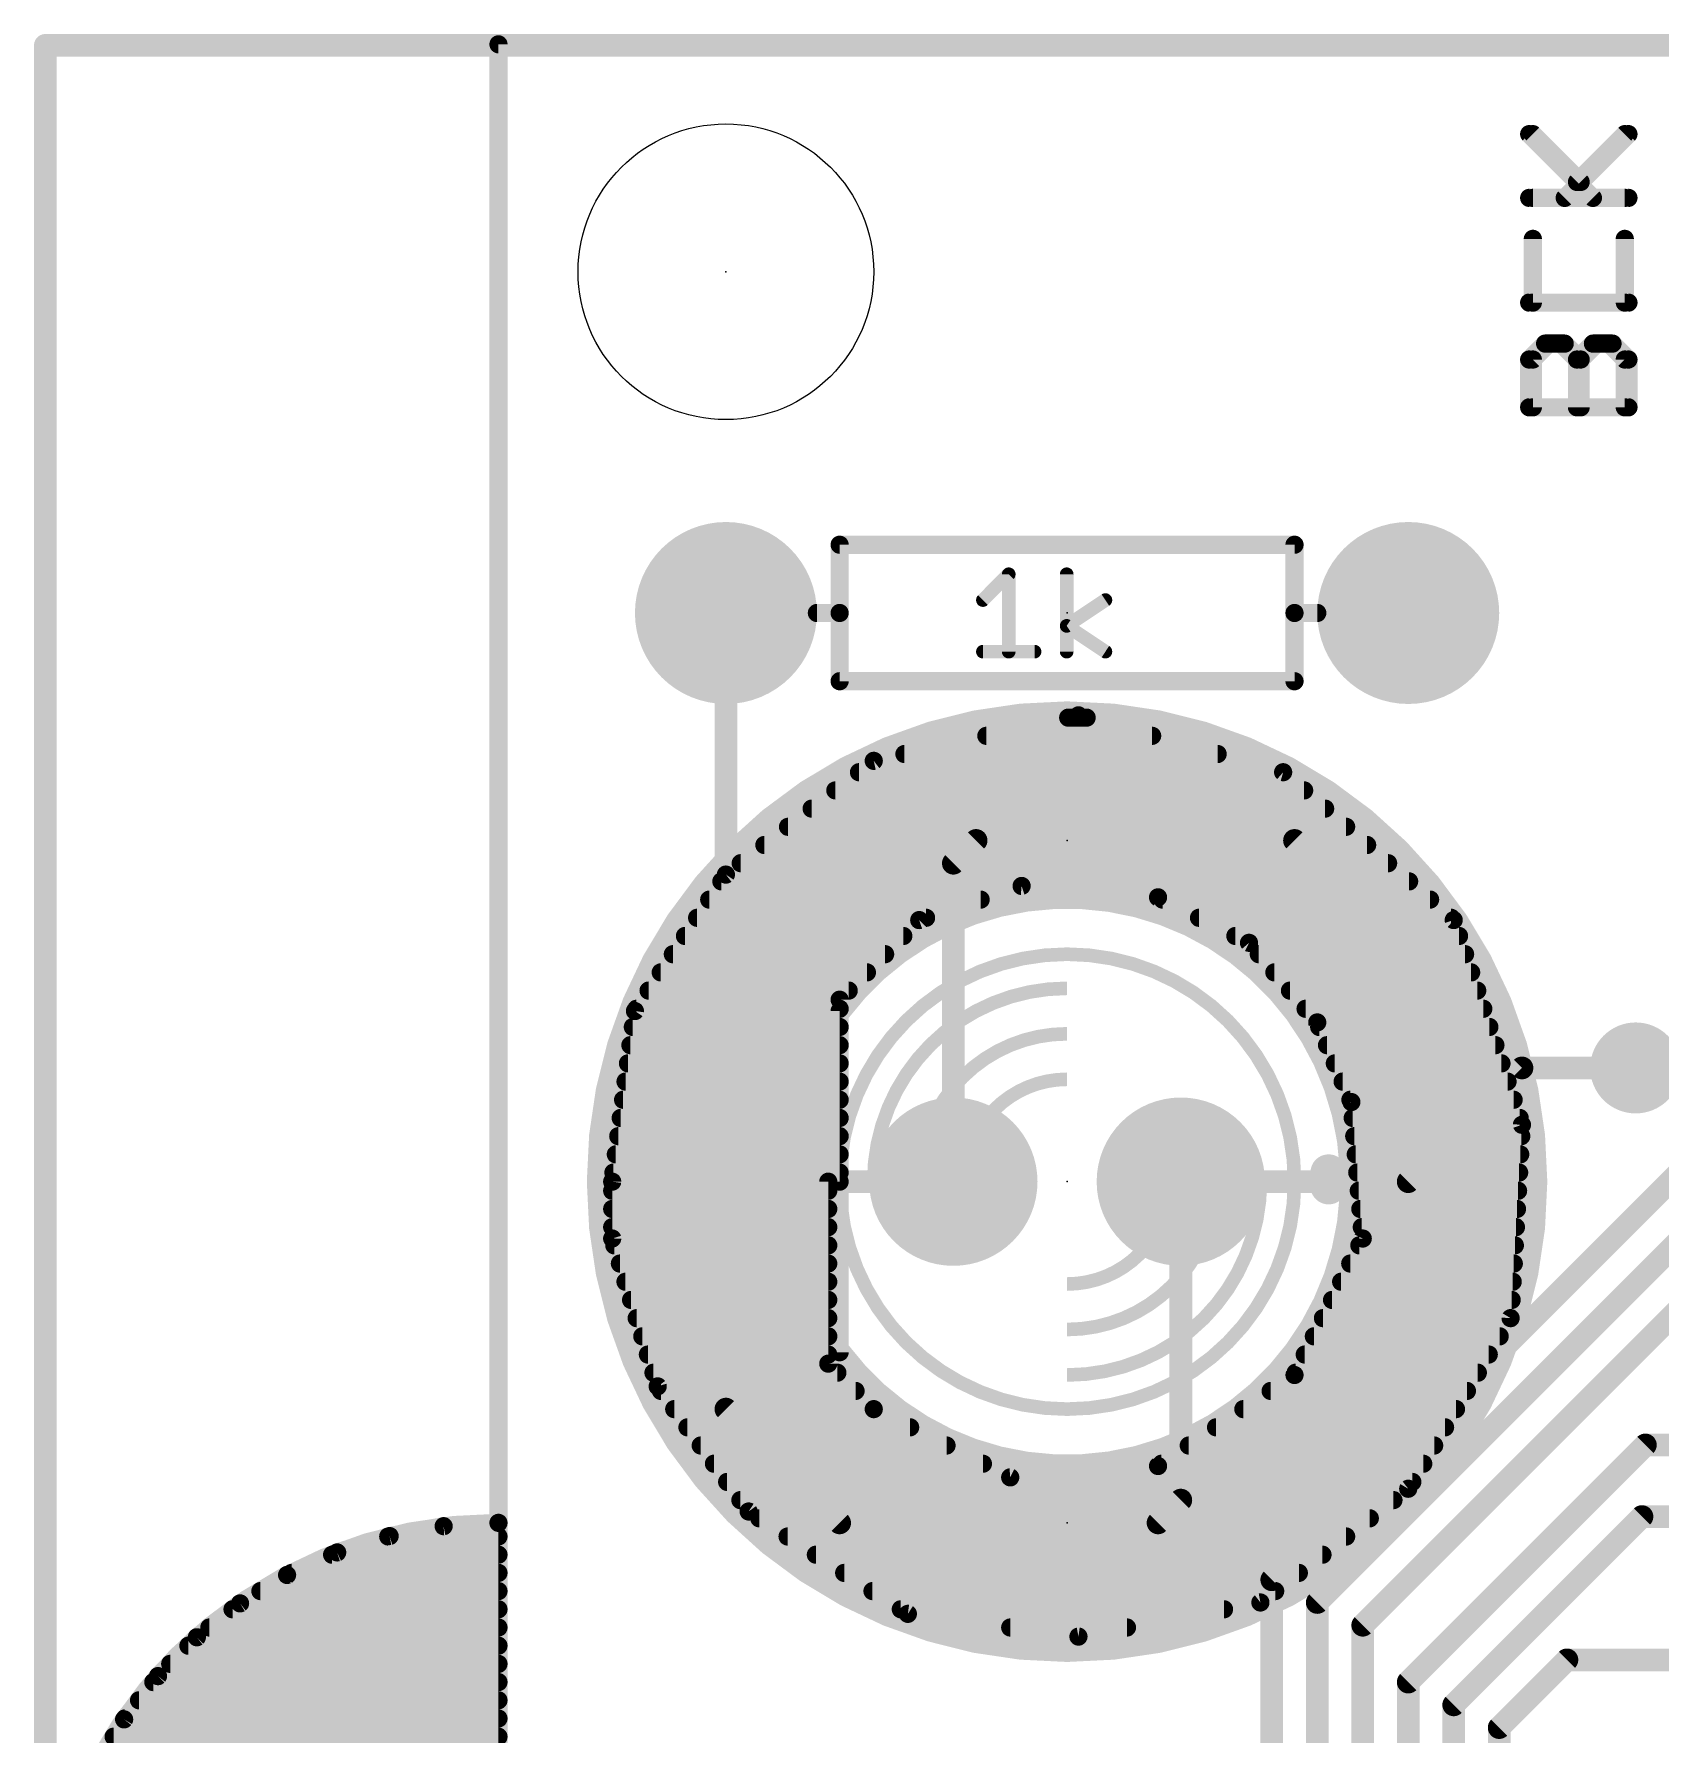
# Model space of a CAD drawing. Extents: x -5.1 to 50.9, y -12.7 to 61.1.
# Drawn here: x -0.11 to 18.06, y 42.08 to 61.08 of the extents above; entities that cross this region are included whole.
import ezdxf

# ---------------------------------------------------------------- set-up
doc = ezdxf.new("R2010")
doc.units = 0
for name, color, linetype in [('1', 12, 'CONTINUOUS'), ('16', 132, 'CONTINUOUS'), ('17', 110, 'CONTINUOUS'), ('18', 110, 'CONTINUOUS'), ('20', 53, 'CONTINUOUS'), ('21', 53, 'CONTINUOUS'), ('22', 53, 'CONTINUOUS'), ('23', 53, 'CONTINUOUS'), ('24', 53, 'CONTINUOUS'), ('51', 53, 'CONTINUOUS')]:
    doc.layers.add(name, color=color, linetype=linetype)

# ---------------------------------------------------------------- blocks, each defined once
blk = doc.blocks.new('RECT')
blk.add_solid([(-0.5, -0.5), (0.5, -0.5), (-0.5, 0.5), (0.5, 0.5)])
blk = doc.blocks.new('ROUNDP')
at = {"const_width": 0.5}
blk.add_lwpolyline([(0, -0.25, 1), (0, 0.25, 1), (0, -0.25)], format="xyb", dxfattribs=at)
blk = doc.blocks.new('ROUNDV')
at = {"const_width": 0.5}
blk.add_lwpolyline([(0, -0.25, 1), (0, 0.25, 1), (0, -0.25)], format="xyb", dxfattribs=at)

msp = doc.modelspace()

# ---------------------------------------------------------------- linework, layer by layer
at = {"layer": '1', "const_width": 0.254}
for points in [[(0.02, 60.948), (50.82, 60.948)], [(0.02, -0.012), (0.02, 60.948)], [(17.78, 49.53), (20.32, 49.53)]]:
    msp.add_lwpolyline(points, dxfattribs=at)
at = {"layer": '1', "const_width": 0.127}
for points in [[(0.02, 61.0115, 1), (0.02, 60.8845)], [(0.0835, 60.948, 1), (-0.0435, 60.948)], [(17.78, 49.5935, 1), (17.78, 49.4665)]]:
    msp.add_lwpolyline(points, format="xyb", dxfattribs=at)
at = {"layer": '16', "const_width": 0.254}
for points in [[(0.02, 60.948), (50.82, 60.948)], [(0.02, -0.012), (0.02, 60.948)], [(7.62, 48.26), (7.62, 54.61)], [(10.16, 51.816), (10.414, 52.07)], [(10.414, 52.07), (10.98, 52.07)], [(13.97, 52.07), (11.88, 52.07)], [(16.51, 49.53), (13.97, 52.07)], [(10.16, 48.26), (10.16, 51.816)], [(13.716, 43.815), (19.9136, 50.0126)], [(15.24, 48.26), (16.51, 49.53)], [(16.51, 49.53), (17.78, 49.53)], [(14.224, 43.561), (19.183, 48.52)], [(7.62, 45.72), (7.62, 48.26)], [(7.62, 48.26), (10.16, 48.26)], [(12.7, 44.704), (12.7, 48.26)], [(12.7, 48.26), (15.24, 48.26)], [(14.732, 43.307), (19.145, 47.72)], [(8.89, 44.45), (7.62, 45.72)], [(15.24, 42.672), (17.888, 45.32)], [(17.888, 45.32), (21.1074, 45.32)], [(12.446, 44.45), (12.7, 44.704)], [(15.748, 42.418), (17.85, 44.52)], [(17.85, 44.52), (21.1074, 44.52)], [(8.89, 44.45), (10.98, 44.45)], [(11.88, 44.45), (12.446, 44.45)], [(13.716, 35.828), (13.716, 43.815)], [(14.224, 37.86), (14.224, 43.561)], [(14.732, 38.862), (14.732, 43.307)], [(16.256, 42.164), (17.012, 42.92)], [(17.012, 42.92), (21.1074, 42.92)], [(15.24, 39.116), (15.24, 42.672)], [(15.748, 39.37), (15.748, 42.418)], [(16.256, 39.624), (16.256, 42.164)]]:
    msp.add_lwpolyline(points, dxfattribs=at)
at = {"layer": '16', "const_width": 0.127}
for points in [[(0.02, 61.0115, 1), (0.02, 60.8845)], [(0.0835, 60.948, 1), (-0.0435, 60.948)], [(7.6835, 54.61, 1), (7.5565, 54.61)], [(10.414, 52.1335, 1), (10.414, 52.0065)], [(10.4589, 52.0251, 1), (10.3691, 52.1149)], [(10.98, 52.0065, 1), (10.98, 52.1335)], [(11.88, 52.1335, 1), (11.88, 52.0065)], [(14.0149, 52.1149, 1), (13.9251, 52.0251)], [(13.97, 52.0065, 1), (13.97, 52.1335)], [(10.2235, 51.816, 1), (10.0965, 51.816)], [(10.1151, 51.8609, 1), (10.2049, 51.7711)], [(16.51, 49.5935, 1), (16.51, 49.4665)], [(16.5549, 49.4851, 1), (16.4651, 49.5749)], [(16.4651, 49.4851, 1), (16.5549, 49.5749)], [(17.78, 49.4665, 1), (17.78, 49.5935)], [(7.6835, 48.26, 1), (7.5565, 48.26)], [(7.62, 48.3235, 1), (7.62, 48.1965)], [(7.5565, 48.26, 1), (7.6835, 48.26)], [(10.0965, 48.26, 1), (10.2235, 48.26)], [(10.16, 48.1965, 1), (10.16, 48.3235)], [(12.7635, 48.26, 1), (12.6365, 48.26)], [(12.7, 48.3235, 1), (12.7, 48.1965)], [(15.1951, 48.3049, 1), (15.2849, 48.2151)], [(15.24, 48.1965, 1), (15.24, 48.3235)], [(7.6649, 45.7649, 1), (7.5751, 45.6751)], [(7.5565, 45.72, 1), (7.6835, 45.72)], [(17.888, 45.3835, 1), (17.888, 45.2565)], [(17.9329, 45.2751, 1), (17.8431, 45.3649)], [(12.7449, 44.6591, 1), (12.6551, 44.7489)], [(12.6365, 44.704, 1), (12.7635, 44.704)], [(17.85, 44.5835, 1), (17.85, 44.4565)], [(17.8949, 44.4751, 1), (17.8051, 44.5649)], [(8.89, 44.5135, 1), (8.89, 44.3865)], [(8.8451, 44.4051, 1), (8.9349, 44.4949)], [(10.98, 44.3865, 1), (10.98, 44.5135)], [(11.88, 44.5135, 1), (11.88, 44.3865)], [(12.4011, 44.4949, 1), (12.4909, 44.4051)], [(12.446, 44.3865, 1), (12.446, 44.5135)], [(13.7795, 43.815, 1), (13.6525, 43.815)], [(13.6711, 43.8599, 1), (13.7609, 43.7701)], [(14.2875, 43.561, 1), (14.1605, 43.561)], [(14.1791, 43.6059, 1), (14.2689, 43.5161)], [(14.7955, 43.307, 1), (14.6685, 43.307)], [(14.6871, 43.3519, 1), (14.7769, 43.2621)], [(17.012, 42.9835, 1), (17.012, 42.8565)], [(17.0569, 42.8751, 1), (16.9671, 42.9649)], [(15.3035, 42.672, 1), (15.1765, 42.672)], [(15.1951, 42.7169, 1), (15.2849, 42.6271)], [(15.8115, 42.418, 1), (15.6845, 42.418)], [(15.7031, 42.4629, 1), (15.7929, 42.3731)], [(16.3195, 42.164, 1), (16.1925, 42.164)], [(16.2111, 42.2089, 1), (16.3009, 42.1191)]]:
    msp.add_lwpolyline(points, format="xyb", dxfattribs=at)
at = {"layer": '20', "const_width": 0.2032}
for points in [[(5.08, 60.96), (5.08, 44.45)], [(45.72, 60.96), (5.08, 60.96)]]:
    msp.add_lwpolyline(points, dxfattribs=at)
at = {"layer": '20'}
for points, const_width in [([(5.1308, 60.96, 1), (5.0292, 60.96)], 0.1016), ([(5.08, 61.0108, 1), (5.08, 60.9092)], 0.1016), ([(5.08, 44.45, 0.4142), (0, 39.37)], 0.2032), ([(5.0292, 44.45, 1), (5.1308, 44.45)], 0.1016), ([(5.08, 44.3992, 1), (5.08, 44.5008)], 0.1016)]:
    msp.add_lwpolyline(points, format="xyb", dxfattribs=dict(at, const_width=const_width))
msp.add_circle((7.62, 58.42), 1.651, dxfattribs=at)
at = {"layer": '21'}
for points, const_width in [([(17.3025, 59.2452), (16.5907, 59.957)], 0.2032), ([(17.1245, 59.4231), (17.6584, 59.957)], 0.2032), ([(16.5907, 59.2452), (17.6584, 59.2452)], 0.2032), ([(17.6584, 58.0758), (17.6584, 58.7876)], 0.2032), ([(16.5907, 58.0758), (17.6584, 58.0758)], 0.2032), ([(16.5907, 57.4403), (16.7686, 57.6182)], 0.2032), ([(16.7686, 57.6182), (16.9466, 57.6182)], 0.2032), ([(16.9466, 57.6182), (17.1245, 57.4403)], 0.2032), ([(17.1245, 57.4403), (17.3025, 57.6182)], 0.2032), ([(17.3025, 57.6182), (17.4805, 57.6182)], 0.2032), ([(17.4805, 57.6182), (17.6584, 57.4403)], 0.2032), ([(16.5907, 56.9064), (16.5907, 57.4403)], 0.2032), ([(17.1245, 56.9064), (17.1245, 57.4403)], 0.2032), ([(17.6584, 57.4403), (17.6584, 56.9064)], 0.2032), ([(17.6584, 56.9064), (16.5907, 56.9064)], 0.2032), ([(8.89, 54.61), (8.89, 55.372)], 0.2032), ([(8.89, 55.372), (13.97, 55.372)], 0.2032), ([(13.97, 55.372), (13.97, 54.61)], 0.2032), ([(10.4902, 54.7544), (10.7783, 55.0425)], 0.1524), ([(10.7783, 55.0425), (10.7783, 54.1782)], 0.1524), ([(11.4257, 54.1782), (11.4257, 55.0425)], 0.1524), ([(8.89, 54.61), (8.636, 54.61)], 0.2032), ([(8.89, 53.848), (8.89, 54.61)], 0.2032), ([(11.4257, 54.4663), (11.8579, 54.7544)], 0.1524), ([(13.97, 54.61), (13.97, 53.848)], 0.2032), ([(13.97, 54.61), (14.224, 54.61)], 0.2032), ([(11.8579, 54.1782), (11.4257, 54.4663)], 0.1524), ([(10.4902, 54.1782), (11.0664, 54.1782)], 0.1524), ([(13.97, 53.848), (8.89, 53.848)], 0.2032), ([(9.271, 52.959), (11.557, 53.467)], 0.2032), ([(11.557, 53.467), (13.843, 52.832)], 0.2032), ([(11.4427, 53.4416), (11.6484, 53.4416)], 0.2032), ([(10.5283, 53.2384), (12.38, 53.2384)], 0.2032), ([(7.62, 51.689), (9.271, 52.959)], 0.2032), ([(9.6139, 53.0352), (13.1115, 53.0352)], 0.2032), ([(9.1059, 52.832), (13.843, 52.832)], 0.2032), ([(13.843, 52.832), (15.748, 51.181)], 0.2032), ([(8.8417, 52.6288), (14.0775, 52.6288)], 0.2032), ([(8.5776, 52.4256), (14.3119, 52.4256)], 0.2032), ([(8.3134, 52.2224), (14.5464, 52.2224)], 0.2032), ([(8.0493, 52.0192), (14.7808, 52.0192)], 0.2032), ([(7.7851, 51.816), (15.0153, 51.816)], 0.2032), ([(6.604, 50.165), (7.62, 51.689)], 0.2032), ([(7.5692, 51.6128), (15.2498, 51.6128)], 0.2032), ([(9.779, 51.181), (10.922, 51.562)], 0.2032), ([(10.922, 51.562), (12.446, 51.435)], 0.2032), ([(7.4337, 51.4096), (10.4648, 51.4096)], 0.2032), ([(12.446, 51.435), (13.462, 50.927)], 0.2032), ([(12.4968, 51.4096), (15.4842, 51.4096)], 0.2032), ([(7.2983, 51.2064), (9.8552, 51.2064)], 0.2032), ([(8.89, 50.292), (9.779, 51.181)], 0.2032), ([(12.9032, 51.2064), (15.7187, 51.2064)], 0.2032), ([(15.748, 51.181), (16.51, 48.895)], 0.2032), ([(7.1628, 51.0032), (9.6012, 51.0032)], 0.2032), ([(13.3096, 51.0032), (15.8073, 51.0032)], 0.2032), ([(13.462, 50.927), (14.224, 50.038)], 0.2032), ([(7.0273, 50.8), (9.398, 50.8)], 0.2032), ([(13.5709, 50.8), (15.875, 50.8)], 0.2032), ([(6.8919, 50.5968), (9.1948, 50.5968)], 0.2032), ([(13.745, 50.5968), (15.9427, 50.5968)], 0.2032), ([(6.7564, 50.3936), (8.9916, 50.3936)], 0.2032), ([(8.89, 48.26), (8.89, 50.292)], 0.2032), ([(13.9192, 50.3936), (16.0105, 50.3936)], 0.2032), ([(6.35, 48.26), (6.604, 50.165)], 0.2032), ([(6.6209, 50.1904), (8.89, 50.1904)], 0.2032), ([(8.89, 50.165), (8.89, 46.355)], 0.2032), ([(14.0934, 50.1904), (16.0782, 50.1904)], 0.2032), ([(6.5803, 49.9872), (8.89, 49.9872)], 0.2032), ([(14.224, 50.038), (14.605, 49.149)], 0.2032), ([(14.2458, 49.9872), (16.1459, 49.9872)], 0.2032), ([(6.5532, 49.784), (8.89, 49.784)], 0.2032), ([(14.3329, 49.784), (16.2137, 49.784)], 0.2032), ([(6.5261, 49.5808), (8.89, 49.5808)], 0.2032), ([(14.4199, 49.5808), (16.2814, 49.5808)], 0.2032), ([(6.499, 49.3776), (8.89, 49.3776)], 0.2032), ([(14.507, 49.3776), (16.3491, 49.3776)], 0.2032), ([(6.4719, 49.1744), (8.89, 49.1744)], 0.2032), ([(14.5941, 49.1744), (16.4169, 49.1744)], 0.2032), ([(14.605, 49.149), (14.732, 47.625)], 0.2032), ([(6.4448, 48.9712), (8.89, 48.9712)], 0.2032), ([(14.6198, 48.9712), (16.4846, 48.9712)], 0.2032), ([(6.4177, 48.768), (8.89, 48.768)], 0.2032), ([(14.6368, 48.768), (16.5025, 48.768)], 0.2032), ([(16.51, 48.895), (16.383, 46.736)], 0.2032), ([(6.3906, 48.5648), (8.89, 48.5648)], 0.2032), ([(14.6537, 48.5648), (16.4906, 48.5648)], 0.2032), ([(6.3635, 48.3616), (8.89, 48.3616)], 0.2032), ([(14.6706, 48.3616), (16.4786, 48.3616)], 0.2032), ([(8.763, 48.26), (6.35, 48.26)], 0.2032), ([(6.35, 47.625), (6.35, 48.26)], 0.2032), ([(6.35, 48.26), (8.89, 48.26)], 0.2032), ([(6.35, 48.1584), (8.763, 48.1584)], 0.2032), ([(8.763, 46.228), (8.763, 48.26)], 0.2032), ([(14.6875, 48.1584), (16.4667, 48.1584)], 0.2032), ([(6.35, 47.9552), (8.763, 47.9552)], 0.2032), ([(14.7045, 47.9552), (16.4547, 47.9552)], 0.2032), ([(6.35, 47.752), (8.763, 47.752)], 0.2032), ([(6.858, 45.974), (6.35, 47.625)], 0.2032), ([(14.732, 47.625), (13.97, 46.101)], 0.2032), ([(14.7214, 47.752), (16.4428, 47.752)], 0.2032), ([(6.3734, 47.5488), (8.763, 47.5488)], 0.2032), ([(14.6939, 47.5488), (16.4308, 47.5488)], 0.2032), ([(6.436, 47.3456), (8.763, 47.3456)], 0.2032), ([(14.5923, 47.3456), (16.4189, 47.3456)], 0.2032), ([(6.4985, 47.1424), (8.763, 47.1424)], 0.2032), ([(14.4907, 47.1424), (16.4069, 47.1424)], 0.2032), ([(6.561, 46.9392), (8.763, 46.9392)], 0.2032), ([(14.3891, 46.9392), (16.395, 46.9392)], 0.2032), ([(6.6235, 46.736), (8.763, 46.736)], 0.2032), ([(14.2875, 46.736), (16.383, 46.736)], 0.2032), ([(16.383, 46.736), (15.24, 44.831)], 0.2032), ([(6.6861, 46.5328), (8.763, 46.5328)], 0.2032), ([(14.1859, 46.5328), (16.2611, 46.5328)], 0.2032), ([(6.7486, 46.3296), (8.763, 46.3296)], 0.2032), ([(14.0843, 46.3296), (16.1392, 46.3296)], 0.2032), ([(6.8111, 46.1264), (8.8646, 46.1264)], 0.2032), ([(9.271, 45.72), (8.763, 46.228)], 0.2032), ([(13.97, 46.101), (12.446, 45.085)], 0.2032), ([(13.9827, 46.1264), (16.0172, 46.1264)], 0.2032), ([(7.874, 44.577), (6.858, 45.974)], 0.2032), ([(6.8949, 45.9232), (9.0678, 45.9232)], 0.2032), ([(13.7033, 45.9232), (15.8953, 45.9232)], 0.2032), ([(7.0427, 45.72), (9.271, 45.72)], 0.2032), ([(10.795, 44.958), (9.271, 45.72)], 0.2032), ([(13.3985, 45.72), (15.7734, 45.72)], 0.2032), ([(7.1905, 45.5168), (9.6774, 45.5168)], 0.2032), ([(13.0937, 45.5168), (15.6515, 45.5168)], 0.2032), ([(7.3383, 45.3136), (10.0838, 45.3136)], 0.2032), ([(12.7889, 45.3136), (15.5296, 45.3136)], 0.2032), ([(7.4861, 45.1104), (10.4902, 45.1104)], 0.2032), ([(12.4841, 45.1104), (15.4076, 45.1104)], 0.2032), ([(12.446, 45.085), (10.795, 44.958)], 0.2032), ([(7.6339, 44.9072), (15.2857, 44.9072)], 0.2032), ([(15.24, 44.831), (13.589, 43.561)], 0.2032), ([(7.7816, 44.704), (15.0749, 44.704)], 0.2032), ([(9.652, 43.434), (7.874, 44.577)], 0.2032), ([(4.4677, 44.413), (3.8643, 44.3024)], 0.2032), ([(5.08, 44.45), (4.4677, 44.413)], 0.2032), ([(5.08, 36.7792), (5.08, 44.45)], 0.2032), ([(7.9925, 44.5008), (14.8107, 44.5008)], 0.2032), ([(3.8643, 44.3024), (3.2786, 44.1199)], 0.2032), ([(3.8489, 44.2976), (5.08, 44.2976)], 0.2032), ([(8.3086, 44.2976), (14.5466, 44.2976)], 0.2032), ([(3.2786, 44.1199), (2.7192, 43.8681)], 0.2032), ([(3.222, 44.0944), (5.08, 44.0944)], 0.2032), ([(8.6247, 44.0944), (14.2824, 44.0944)], 0.2032), ([(2.7192, 43.8681), (2.1942, 43.5508)], 0.2032), ([(2.7705, 43.8912), (5.08, 43.8912)], 0.2032), ([(8.9408, 43.8912), (14.0183, 43.8912)], 0.2032), ([(2.4213, 43.688), (5.08, 43.688)], 0.2032), ([(9.2569, 43.688), (13.7541, 43.688)], 0.2032), ([(2.1942, 43.5508), (1.7113, 43.1724)], 0.2032), ([(2.11, 43.4848), (5.08, 43.4848)], 0.2032), ([(9.573, 43.4848), (13.1826, 43.4848)], 0.2032), ([(11.557, 43.18), (9.652, 43.434)], 0.2032), ([(13.589, 43.561), (11.557, 43.18)], 0.2032), ([(1.8507, 43.2816), (5.08, 43.2816)], 0.2032), ([(10.795, 43.2816), (12.0989, 43.2816)], 0.2032), ([(1.7113, 43.1724), (1.2776, 42.7387)], 0.2032), ([(1.6173, 43.0784), (5.08, 43.0784)], 0.2032), ([(1.4141, 42.8752), (5.08, 42.8752)], 0.2032), ([(1.2776, 42.7387), (0.8992, 42.2558)], 0.2032), ([(1.2253, 42.672), (5.08, 42.672)], 0.2032), ([(1.0661, 42.4688), (5.08, 42.4688)], 0.2032), ([(0.8992, 42.2558), (0.5819, 41.7308)], 0.2032), ([(0.9069, 42.2656), (5.08, 42.2656)], 0.2032), ([(0.7823, 42.0624), (5.08, 42.0624)], 0.2032)]:
    msp.add_lwpolyline(points, dxfattribs=dict(at, const_width=const_width))
for points, const_width in [([(16.6266, 59.9929, 1), (16.5548, 59.9211)], 0.1016), ([(17.6943, 59.9211, 1), (17.6225, 59.9929)], 0.1016), ([(17.0886, 59.4591, 1), (17.1605, 59.3872)], 0.1016), ([(16.5907, 59.296, 1), (16.5907, 59.1944)], 0.1016), ([(17.2666, 59.2093, 1), (17.3384, 59.2811)], 0.1016), ([(17.6584, 59.1944, 1), (17.6584, 59.296)], 0.1016), ([(17.7092, 58.7876, 1), (17.6076, 58.7876)], 0.1016), ([(16.5907, 58.1266, 1), (16.5907, 58.025)], 0.1016), ([(17.6076, 58.0758, 1), (17.7092, 58.0758)], 0.1016), ([(17.6584, 58.025, 1), (17.6584, 58.1266)], 0.1016), ([(16.7686, 57.669, 1), (16.7686, 57.5674)], 0.1016), ([(16.8046, 57.5823, 1), (16.7327, 57.6541)], 0.1016), ([(16.9825, 57.6541, 1), (16.9107, 57.5823)], 0.1016), ([(16.9466, 57.5674, 1), (16.9466, 57.669)], 0.1016), ([(17.3025, 57.669, 1), (17.3025, 57.5674)], 0.1016), ([(17.3384, 57.5823, 1), (17.2666, 57.6541)], 0.1016), ([(17.5164, 57.6541, 1), (17.4445, 57.5823)], 0.1016), ([(17.4805, 57.5674, 1), (17.4805, 57.669)], 0.1016), ([(16.6415, 57.4403, 1), (16.5399, 57.4403)], 0.1016), ([(16.5548, 57.4762, 1), (16.6266, 57.4043)], 0.1016), ([(17.1753, 57.4403, 1), (17.0737, 57.4403)], 0.1016), ([(17.0886, 57.4762, 1), (17.1605, 57.4043)], 0.1016), ([(17.0886, 57.4043, 1), (17.1605, 57.4762)], 0.1016), ([(17.7092, 57.4403, 1), (17.6076, 57.4403)], 0.1016), ([(17.6225, 57.4043, 1), (17.6943, 57.4762)], 0.1016), ([(16.5907, 56.9572, 1), (16.5907, 56.8556)], 0.1016), ([(17.6584, 56.8556, 1), (17.6584, 56.9572)], 0.1016), ([(16.5399, 56.9064, 1), (16.6415, 56.9064)], 0.1016), ([(17.0737, 56.9064, 1), (17.1753, 56.9064)], 0.1016), ([(17.6076, 56.9064, 1), (17.7092, 56.9064)], 0.1016), ([(8.9408, 55.372, 1), (8.8392, 55.372)], 0.1016), ([(8.89, 55.4228, 1), (8.89, 55.3212)], 0.1016), ([(14.0208, 55.372, 1), (13.9192, 55.372)], 0.1016), ([(13.97, 55.3212, 1), (13.97, 55.4228)], 0.1016), ([(10.8164, 55.0425, 1), (10.7402, 55.0425)], 0.0762), ([(10.8053, 55.0156, 1), (10.7514, 55.0695)], 0.0762), ([(11.4638, 55.0425, 1), (11.3876, 55.0425)], 0.0762), ([(8.636, 54.6608, 1), (8.636, 54.5592)], 0.1016), ([(8.9408, 54.61, 1), (8.8392, 54.61)], 0.1016), ([(8.89, 54.5592, 1), (8.89, 54.6608)], 0.1016), ([(10.4633, 54.7814, 1), (10.5171, 54.7275)], 0.0762), ([(11.879, 54.7227, 1), (11.8368, 54.7861)], 0.0762), ([(14.0208, 54.61, 1), (13.9192, 54.61)], 0.1016), ([(13.97, 54.6608, 1), (13.97, 54.5592)], 0.1016), ([(14.224, 54.5592, 1), (14.224, 54.6608)], 0.1016), ([(8.8392, 54.61, 1), (8.9408, 54.61)], 0.1016), ([(11.4469, 54.498, 1), (11.4046, 54.4346)], 0.0762), ([(11.4046, 54.498, 1), (11.4469, 54.4346)], 0.0762), ([(13.9192, 54.61, 1), (14.0208, 54.61)], 0.1016), ([(10.4902, 54.2163, 1), (10.4902, 54.1401)], 0.0762), ([(10.7402, 54.1782, 1), (10.8164, 54.1782)], 0.0762), ([(11.0664, 54.1401, 1), (11.0664, 54.2163)], 0.0762), ([(11.3876, 54.1782, 1), (11.4638, 54.1782)], 0.0762), ([(11.8368, 54.1465, 1), (11.879, 54.2099)], 0.0762), ([(8.89, 53.8988, 1), (8.89, 53.7972)], 0.1016), ([(13.97, 53.7972, 1), (13.97, 53.8988)], 0.1016), ([(8.8392, 53.848, 1), (8.9408, 53.848)], 0.1016), ([(13.9192, 53.848, 1), (14.0208, 53.848)], 0.1016), ([(11.43, 43.0237, 1), (11.43, 53.4963, 1), (11.43, 43.0237)], 0.254), ([(11.5706, 53.5159, 1), (11.5434, 53.4181)], 0.1016), ([(11.568, 53.4174, 1), (11.546, 53.5166)], 0.1016), ([(11.4427, 53.4924, 1), (11.4427, 53.3908)], 0.1016), ([(11.6484, 53.3908, 1), (11.6484, 53.4924)], 0.1016), ([(10.5283, 53.2892, 1), (10.5283, 53.1876)], 0.1016), ([(12.38, 53.1876, 1), (12.38, 53.2892)], 0.1016), ([(9.26, 53.0086, 1), (9.282, 52.9094)], 0.1016), ([(9.302, 52.9187, 1), (9.24, 52.9993)], 0.1016), ([(9.6139, 53.086, 1), (9.6139, 52.9844)], 0.1016), ([(13.1115, 52.9844, 1), (13.1115, 53.086)], 0.1016), ([(9.1059, 52.8828, 1), (9.1059, 52.7812)], 0.1016), ([(13.8763, 52.8704, 1), (13.8097, 52.7936)], 0.1016), ([(13.8294, 52.7831, 1), (13.8566, 52.8809)], 0.1016), ([(13.843, 52.7812, 1), (13.843, 52.8828)], 0.1016), ([(8.8417, 52.6796, 1), (8.8417, 52.578)], 0.1016), ([(14.0775, 52.578, 1), (14.0775, 52.6796)], 0.1016), ([(8.5776, 52.4764, 1), (8.5776, 52.3748)], 0.1016), ([(14.3119, 52.3748, 1), (14.3119, 52.4764)], 0.1016), ([(8.3134, 52.2732, 1), (8.3134, 52.1716)], 0.1016), ([(14.5464, 52.1716, 1), (14.5464, 52.2732)], 0.1016), ([(8.0493, 52.07, 1), (8.0493, 51.9684)], 0.1016), ([(14.7808, 51.9684, 1), (14.7808, 52.07)], 0.1016), ([(7.7851, 51.8668, 1), (7.7851, 51.7652)], 0.1016), ([(15.0153, 51.7652, 1), (15.0153, 51.8668)], 0.1016), ([(7.5692, 51.6636, 1), (7.5692, 51.562)], 0.1016), ([(7.589, 51.7293, 1), (7.651, 51.6487)], 0.1016), ([(7.6623, 51.6608, 1), (7.5777, 51.7172)], 0.1016), ([(10.9262, 51.6126, 1), (10.9178, 51.5114)], 0.1016), ([(10.9381, 51.5138, 1), (10.9059, 51.6102)], 0.1016), ([(15.2498, 51.562, 1), (15.2498, 51.6636)], 0.1016), ([(7.4337, 51.4604, 1), (7.4337, 51.3588)], 0.1016), ([(8.89, 46.355, 3), (8.89, 50.165)], 0.254), ([(10.4648, 51.3588, 1), (10.4648, 51.4604)], 0.1016), ([(12.4687, 51.4804, 1), (12.4233, 51.3896)], 0.1016), ([(12.4418, 51.3844, 1), (12.4502, 51.4856)], 0.1016), ([(12.4968, 51.4604, 1), (12.4968, 51.3588)], 0.1016), ([(15.4842, 51.3588, 1), (15.4842, 51.4604)], 0.1016), ([(7.2983, 51.2572, 1), (7.2983, 51.1556)], 0.1016), ([(9.8552, 51.1556, 1), (9.8552, 51.2572)], 0.1016), ([(12.9032, 51.2572, 1), (12.9032, 51.1556)], 0.1016), ([(15.7962, 51.1971, 1), (15.6998, 51.1649)], 0.1016), ([(15.7187, 51.1556, 1), (15.7187, 51.2572)], 0.1016), ([(7.1628, 51.054, 1), (7.1628, 50.9524)], 0.1016), ([(9.6012, 50.9524, 1), (9.6012, 51.054)], 0.1016), ([(9.7629, 51.2292, 1), (9.7951, 51.1328)], 0.1016), ([(9.8149, 51.1451, 1), (9.7431, 51.2169)], 0.1016), ([(13.3096, 51.054, 1), (13.3096, 50.9524)], 0.1016), ([(15.7147, 51.1426, 1), (15.7813, 51.2194)], 0.1016), ([(15.8073, 50.9524, 1), (15.8073, 51.054)], 0.1016), ([(13.5006, 50.9601, 1), (13.4234, 50.8939)], 0.1016), ([(13.4393, 50.8816, 1), (13.4847, 50.9724)], 0.1016), ([(7.0273, 50.8508, 1), (7.0273, 50.7492)], 0.1016), ([(11.43, 45.72, 1), (11.43, 50.8, 1), (11.43, 45.72)], 0.1524), ([(9.398, 50.7492, 1), (9.398, 50.8508)], 0.1016), ([(13.5709, 50.8508, 1), (13.5709, 50.7492)], 0.1016), ([(15.875, 50.7492, 1), (15.875, 50.8508)], 0.1016), ([(6.8919, 50.6476, 1), (6.8919, 50.546)], 0.1016), ([(9.1948, 50.546, 1), (9.1948, 50.6476)], 0.1016), ([(13.745, 50.6476, 1), (13.745, 50.546)], 0.1016), ([(15.9427, 50.546, 1), (15.9427, 50.6476)], 0.1016), ([(6.7564, 50.4444, 1), (6.7564, 50.3428)], 0.1016), ([(8.9408, 50.292, 1), (8.8392, 50.292)], 0.1016), ([(8.8541, 50.3279, 1), (8.9259, 50.2561)], 0.1016), ([(8.9916, 50.3428, 1), (8.9916, 50.4444)], 0.1016), ([(13.9192, 50.4444, 1), (13.9192, 50.3428)], 0.1016), ([(16.0105, 50.3428, 1), (16.0105, 50.4444)], 0.1016), ([(6.5617, 50.1932, 1), (6.6463, 50.1368)], 0.1016), ([(6.6544, 50.1583, 1), (6.5536, 50.1717)], 0.1016), ([(6.6209, 50.2412, 1), (6.6209, 50.1396)], 0.1016), ([(8.9408, 50.165, 1), (8.8392, 50.165)], 0.1016), ([(8.89, 50.1396, 1), (8.89, 50.2412)], 0.1016), ([(14.0934, 50.2412, 1), (14.0934, 50.1396)], 0.1016), ([(16.0782, 50.1396, 1), (16.0782, 50.2412)], 0.1016), ([(6.5803, 50.038, 1), (6.5803, 49.9364)], 0.1016), ([(8.89, 49.9364, 1), (8.89, 50.038)], 0.1016), ([(14.2707, 50.058, 1), (14.1773, 50.018)], 0.1016), ([(14.1854, 50.0049, 1), (14.2626, 50.0711)], 0.1016), ([(14.2458, 50.038, 1), (14.2458, 49.9364)], 0.1016), ([(16.1459, 49.9364, 1), (16.1459, 50.038)], 0.1016), ([(6.5532, 49.8348, 1), (6.5532, 49.7332)], 0.1016), ([(8.89, 49.7332, 1), (8.89, 49.8348)], 0.1016), ([(14.3329, 49.8348, 1), (14.3329, 49.7332)], 0.1016), ([(16.2137, 49.7332, 1), (16.2137, 49.8348)], 0.1016), ([(6.5261, 49.6316, 1), (6.5261, 49.53)], 0.1016), ([(8.89, 49.53, 1), (8.89, 49.6316)], 0.1016), ([(14.4199, 49.6316, 1), (14.4199, 49.53)], 0.1016), ([(16.2814, 49.53, 1), (16.2814, 49.6316)], 0.1016), ([(6.499, 49.4284, 1), (6.499, 49.3268)], 0.1016), ([(8.89, 49.3268, 1), (8.89, 49.4284)], 0.1016), ([(14.507, 49.4284, 1), (14.507, 49.3268)], 0.1016), ([(16.3491, 49.3268, 1), (16.3491, 49.4284)], 0.1016), ([(6.4719, 49.2252, 1), (6.4719, 49.1236)], 0.1016), ([(8.89, 49.1236, 1), (8.89, 49.2252)], 0.1016), ([(14.5941, 49.2252, 1), (14.5941, 49.1236)], 0.1016), ([(14.6556, 49.1532, 1), (14.5544, 49.1448)], 0.1016), ([(14.5583, 49.129, 1), (14.6517, 49.169)], 0.1016), ([(16.4169, 49.1236, 1), (16.4169, 49.2252)], 0.1016), ([(6.4448, 49.022, 1), (6.4448, 48.9204)], 0.1016), ([(8.89, 48.9204, 1), (8.89, 49.022)], 0.1016), ([(14.6198, 49.022, 1), (14.6198, 48.9204)], 0.1016), ([(16.4846, 48.9204, 1), (16.4846, 49.022)], 0.1016), ([(6.4177, 48.8188, 1), (6.4177, 48.7172)], 0.1016), ([(8.89, 48.7172, 1), (8.89, 48.8188)], 0.1016), ([(14.6368, 48.8188, 1), (14.6368, 48.7172)], 0.1016), ([(16.5607, 48.892, 1), (16.4593, 48.898)], 0.1016), ([(16.4618, 48.8789, 1), (16.5582, 48.9111)], 0.1016), ([(16.5025, 48.7172, 1), (16.5025, 48.8188)], 0.1016), ([(6.3906, 48.6156, 1), (6.3906, 48.514)], 0.1016), ([(8.89, 48.514, 1), (8.89, 48.6156)], 0.1016), ([(14.6537, 48.6156, 1), (14.6537, 48.514)], 0.1016), ([(16.4906, 48.514, 1), (16.4906, 48.6156)], 0.1016), ([(6.3635, 48.4124, 1), (6.3635, 48.3108)], 0.1016), ([(8.89, 48.3108, 1), (8.89, 48.4124)], 0.1016), ([(14.6706, 48.4124, 1), (14.6706, 48.3108)], 0.1016), ([(16.4786, 48.3108, 1), (16.4786, 48.4124)], 0.1016), ([(6.35, 48.3108, 1), (6.35, 48.2092)], 0.1016), ([(6.4008, 48.26, 1), (6.2992, 48.26)], 0.1016), ([(6.35, 48.3108, 1), (6.35, 48.2092)], 0.1016), ([(6.2996, 48.2667, 1), (6.4004, 48.2533)], 0.1016), ([(6.35, 48.2092, 1), (6.35, 48.1076)], 0.1016), ([(8.8138, 48.26, 1), (8.7122, 48.26)], 0.1016), ([(8.763, 48.2092, 1), (8.763, 48.3108)], 0.1016), ([(8.763, 48.1076, 1), (8.763, 48.2092)], 0.1016), ([(8.8392, 48.26, 1), (8.9408, 48.26)], 0.1016), ([(8.89, 48.2092, 1), (8.89, 48.3108)], 0.1016), ([(14.6875, 48.2092, 1), (14.6875, 48.1076)], 0.1016), ([(16.4667, 48.1076, 1), (16.4667, 48.2092)], 0.1016), ([(6.35, 48.006, 1), (6.35, 47.9044)], 0.1016), ([(8.763, 47.9044, 1), (8.763, 48.006)], 0.1016), ([(14.7045, 48.006, 1), (14.7045, 47.9044)], 0.1016), ([(16.4547, 47.9044, 1), (16.4547, 48.006)], 0.1016), ([(6.35, 47.8028, 1), (6.35, 47.7012)], 0.1016), ([(6.3986, 47.6399, 1), (6.3014, 47.6101)], 0.1016), ([(6.2992, 47.625, 1), (6.4008, 47.625)], 0.1016), ([(8.763, 47.7012, 1), (8.763, 47.8028)], 0.1016), ([(14.7214, 47.8028, 1), (14.7214, 47.7012)], 0.1016), ([(14.6814, 47.6208, 1), (14.7826, 47.6292)], 0.1016), ([(14.7774, 47.6023, 1), (14.6866, 47.6477)], 0.1016), ([(16.4428, 47.7012, 1), (16.4428, 47.8028)], 0.1016), ([(6.3734, 47.5996, 1), (6.3734, 47.498)], 0.1016), ([(8.763, 47.498, 1), (8.763, 47.5996)], 0.1016), ([(14.6939, 47.5996, 1), (14.6939, 47.498)], 0.1016), ([(16.4308, 47.498, 1), (16.4308, 47.5996)], 0.1016), ([(6.436, 47.3964, 1), (6.436, 47.2948)], 0.1016), ([(8.763, 47.2948, 1), (8.763, 47.3964)], 0.1016), ([(14.5923, 47.3964, 1), (14.5923, 47.2948)], 0.1016), ([(16.4189, 47.2948, 1), (16.4189, 47.3964)], 0.1016), ([(6.4985, 47.1932, 1), (6.4985, 47.0916)], 0.1016), ([(8.763, 47.0916, 1), (8.763, 47.1932)], 0.1016), ([(14.4907, 47.1932, 1), (14.4907, 47.0916)], 0.1016), ([(16.4069, 47.0916, 1), (16.4069, 47.1932)], 0.1016), ([(6.561, 46.99, 1), (6.561, 46.8884)], 0.1016), ([(8.763, 46.8884, 1), (8.763, 46.99)], 0.1016), ([(14.3891, 46.99, 1), (14.3891, 46.8884)], 0.1016), ([(16.395, 46.8884, 1), (16.395, 46.99)], 0.1016), ([(6.6235, 46.7868, 1), (6.6235, 46.6852)], 0.1016), ([(8.763, 46.6852, 1), (8.763, 46.7868)], 0.1016), ([(14.2875, 46.7868, 1), (14.2875, 46.6852)], 0.1016), ([(16.3323, 46.739, 1), (16.4337, 46.733)], 0.1016), ([(16.4266, 46.7099, 1), (16.3394, 46.7621)], 0.1016), ([(16.383, 46.6852, 1), (16.383, 46.7868)], 0.1016), ([(6.6861, 46.5836, 1), (6.6861, 46.482)], 0.1016), ([(8.763, 46.482, 1), (8.763, 46.5836)], 0.1016), ([(14.1859, 46.5836, 1), (14.1859, 46.482)], 0.1016), ([(16.2611, 46.482, 1), (16.2611, 46.5836)], 0.1016), ([(6.7486, 46.3804, 1), (6.7486, 46.2788)], 0.1016), ([(8.763, 46.2788, 1), (8.763, 46.3804)], 0.1016), ([(8.8392, 46.355, 1), (8.9408, 46.355)], 0.1016), ([(14.0843, 46.3804, 1), (14.0843, 46.2788)], 0.1016), ([(16.1392, 46.2788, 1), (16.1392, 46.3804)], 0.1016), ([(6.8111, 46.1772, 1), (6.8111, 46.0756)], 0.1016), ([(8.7989, 46.2639, 1), (8.7271, 46.1921)], 0.1016), ([(8.7122, 46.228, 1), (8.8138, 46.228)], 0.1016), ([(8.8646, 46.0756, 1), (8.8646, 46.1772)], 0.1016), ([(13.9246, 46.1237, 1), (14.0154, 46.0783)], 0.1016), ([(13.9827, 46.1772, 1), (13.9827, 46.0756)], 0.1016), ([(13.9982, 46.0587, 1), (13.9418, 46.1433)], 0.1016), ([(16.0172, 46.0756, 1), (16.0172, 46.1772)], 0.1016), ([(6.8991, 46.0039, 1), (6.8169, 45.9441)], 0.1016), ([(6.8094, 45.9591, 1), (6.9066, 45.9889)], 0.1016), ([(6.8949, 45.974, 1), (6.8949, 45.8724)], 0.1016), ([(9.0678, 45.8724, 1), (9.0678, 45.974)], 0.1016), ([(13.7033, 45.974, 1), (13.7033, 45.8724)], 0.1016), ([(15.8953, 45.8724, 1), (15.8953, 45.974)], 0.1016), ([(7.0427, 45.7708, 1), (7.0427, 45.6692)], 0.1016), ([(9.2937, 45.7654, 1), (9.2483, 45.6746)], 0.1016), ([(9.2351, 45.6841, 1), (9.3069, 45.7559)], 0.1016), ([(9.271, 45.6692, 1), (9.271, 45.7708)], 0.1016), ([(13.3985, 45.7708, 1), (13.3985, 45.6692)], 0.1016), ([(15.7734, 45.6692, 1), (15.7734, 45.7708)], 0.1016), ([(7.1905, 45.5676, 1), (7.1905, 45.466)], 0.1016), ([(9.6774, 45.466, 1), (9.6774, 45.5676)], 0.1016), ([(13.0937, 45.5676, 1), (13.0937, 45.466)], 0.1016), ([(15.6515, 45.466, 1), (15.6515, 45.5676)], 0.1016), ([(7.3383, 45.3644, 1), (7.3383, 45.2628)], 0.1016), ([(10.0838, 45.2628, 1), (10.0838, 45.3644)], 0.1016), ([(12.7889, 45.3644, 1), (12.7889, 45.2628)], 0.1016), ([(15.5296, 45.2628, 1), (15.5296, 45.3644)], 0.1016), ([(7.4861, 45.1612, 1), (7.4861, 45.0596)], 0.1016), ([(10.4902, 45.0596, 1), (10.4902, 45.1612)], 0.1016), ([(12.4841, 45.1612, 1), (12.4841, 45.0596)], 0.1016), ([(15.4076, 45.0596, 1), (15.4076, 45.1612)], 0.1016), ([(10.7911, 45.0087, 1), (10.7989, 44.9073)], 0.1016), ([(10.7723, 44.9126, 1), (10.8177, 45.0034)], 0.1016), ([(12.4178, 45.1273, 1), (12.4742, 45.0427)], 0.1016), ([(12.4499, 45.0343, 1), (12.4421, 45.1357)], 0.1016), ([(7.6339, 44.958, 1), (7.6339, 44.8564)], 0.1016), ([(15.1964, 44.8571, 1), (15.2836, 44.8049)], 0.1016), ([(15.271, 44.7907, 1), (15.209, 44.8713)], 0.1016), ([(15.2857, 44.8564, 1), (15.2857, 44.958)], 0.1016), ([(7.7816, 44.7548, 1), (7.7816, 44.6532)], 0.1016), ([(7.9015, 44.6197, 1), (7.8465, 44.5343)], 0.1016), ([(7.8329, 44.5471, 1), (7.9151, 44.6069)], 0.1016), ([(15.0749, 44.6532, 1), (15.0749, 44.7548)], 0.1016), ([(4.4646, 44.4637, 1), (4.4707, 44.3623)], 0.1016), ([(4.4768, 44.363, 1), (4.4585, 44.4629)], 0.1016), ([(5.1308, 44.45, 1), (5.0292, 44.45)], 0.1016), ([(5.0831, 44.3993, 1), (5.0769, 44.5007)], 0.1016), ([(7.9925, 44.5516, 1), (7.9925, 44.45)], 0.1016), ([(14.8107, 44.45, 1), (14.8107, 44.5516)], 0.1016), ([(3.8489, 44.3484, 1), (3.8489, 44.2468)], 0.1016), ([(3.8551, 44.3524, 1), (3.8734, 44.2524)], 0.1016), ([(3.8794, 44.2539, 1), (3.8492, 44.3509)], 0.1016), ([(5.08, 44.2468, 1), (5.08, 44.3484)], 0.1016), ([(8.3086, 44.3484, 1), (8.3086, 44.2468)], 0.1016), ([(14.5466, 44.2468, 1), (14.5466, 44.3484)], 0.1016), ([(3.222, 44.1452, 1), (3.222, 44.0436)], 0.1016), ([(3.2635, 44.1684, 1), (3.2937, 44.0714)], 0.1016), ([(3.2995, 44.0736, 1), (3.2578, 44.1662)], 0.1016), ([(5.08, 44.0436, 1), (5.08, 44.1452)], 0.1016), ([(8.6247, 44.1452, 1), (8.6247, 44.0436)], 0.1016), ([(14.2824, 44.0436, 1), (14.2824, 44.1452)], 0.1016), ([(2.6984, 43.9144, 1), (2.7401, 43.8218)], 0.1016), ([(2.7455, 43.8246, 1), (2.6929, 43.9116)], 0.1016), ([(2.7705, 43.942, 1), (2.7705, 43.8404)], 0.1016), ([(5.08, 43.8404, 1), (5.08, 43.942)], 0.1016), ([(8.9408, 43.942, 1), (8.9408, 43.8404)], 0.1016), ([(14.0183, 43.8404, 1), (14.0183, 43.942)], 0.1016), ([(2.4213, 43.7388, 1), (2.4213, 43.6372)], 0.1016), ([(5.08, 43.6372, 1), (5.08, 43.7388)], 0.1016), ([(9.2569, 43.7388, 1), (9.2569, 43.6372)], 0.1016), ([(13.7541, 43.6372, 1), (13.7541, 43.7388)], 0.1016), ([(2.11, 43.5356, 1), (2.11, 43.434)], 0.1016), ([(2.168, 43.5942, 1), (2.2205, 43.5073)], 0.1016), ([(2.2256, 43.5108, 1), (2.1629, 43.5907)], 0.1016), ([(5.08, 43.434, 1), (5.08, 43.5356)], 0.1016), ([(9.573, 43.5356, 1), (9.573, 43.434)], 0.1016), ([(9.6587, 43.4844, 1), (9.6453, 43.3836)], 0.1016), ([(9.6245, 43.3913, 1), (9.6795, 43.4767)], 0.1016), ([(13.1826, 43.434, 1), (13.1826, 43.5356)], 0.1016), ([(13.558, 43.6013, 1), (13.62, 43.5207)], 0.1016), ([(13.5984, 43.5111, 1), (13.5796, 43.6109)], 0.1016), ([(1.8507, 43.3324, 1), (1.8507, 43.2308)], 0.1016), ([(5.08, 43.2308, 1), (5.08, 43.3324)], 0.1016), ([(10.795, 43.3324, 1), (10.795, 43.2308)], 0.1016), ([(12.0989, 43.2308, 1), (12.0989, 43.3324)], 0.1016), ([(1.6173, 43.1292, 1), (1.6173, 43.0276)], 0.1016), ([(1.68, 43.2124, 1), (1.7427, 43.1324)], 0.1016), ([(1.7473, 43.1365, 1), (1.6754, 43.2084)], 0.1016), ([(5.08, 43.0276, 1), (5.08, 43.1292)], 0.1016), ([(11.5476, 43.2299, 1), (11.5664, 43.1301)], 0.1016), ([(11.5503, 43.1296, 1), (11.5637, 43.2304)], 0.1016), ([(1.4141, 42.926, 1), (1.4141, 42.8244)], 0.1016), ([(5.08, 42.8244, 1), (5.08, 42.926)], 0.1016), ([(1.2253, 42.7228, 1), (1.2253, 42.6212)], 0.1016), ([(1.2416, 42.7746, 1), (1.3135, 42.7027)], 0.1016), ([(1.3176, 42.7073, 1), (1.2376, 42.77)], 0.1016), ([(5.08, 42.6212, 1), (5.08, 42.7228)], 0.1016), ([(1.0661, 42.5196, 1), (1.0661, 42.418)], 0.1016), ([(5.08, 42.418, 1), (5.08, 42.5196)], 0.1016), ([(0.9427, 42.2295, 1), (0.8558, 42.282)], 0.1016), ([(0.9069, 42.3164, 1), (0.9069, 42.2148)], 0.1016), ([(5.08, 42.2148, 1), (5.08, 42.3164)], 0.1016), ([(0.8593, 42.2871, 1), (0.9392, 42.2244)], 0.1016), ([(0.7823, 42.1132, 1), (0.7823, 42.0116)], 0.1016), ([(5.08, 42.0116, 1), (5.08, 42.1132)], 0.1016)]:
    msp.add_lwpolyline(points, format="xyb", dxfattribs=dict(at, const_width=const_width))
at = {"layer": '22'}
for points, const_width in [([(17.1655, 59.4231), (16.6316, 59.957)], 0.2032), ([(16.9875, 59.2452), (17.6993, 59.957)], 0.2032), ([(17.6993, 59.2452), (16.6316, 59.2452)], 0.2032), ([(16.6316, 58.0758), (16.6316, 58.7876)], 0.2032), ([(17.6993, 58.0758), (16.6316, 58.0758)], 0.2032), ([(16.8096, 57.6182), (16.6316, 57.4403)], 0.2032), ([(16.9875, 57.6182), (16.8096, 57.6182)], 0.2032), ([(17.1655, 57.4403), (16.9875, 57.6182)], 0.2032), ([(17.3434, 57.6182), (17.1655, 57.4403)], 0.2032), ([(17.5214, 57.6182), (17.3434, 57.6182)], 0.2032), ([(17.6993, 57.4403), (17.5214, 57.6182)], 0.2032), ([(16.6316, 57.4403), (16.6316, 56.9064)], 0.2032), ([(17.1655, 56.9064), (17.1655, 57.4403)], 0.2032), ([(17.6993, 56.9064), (17.6993, 57.4403)], 0.2032), ([(16.6316, 56.9064), (17.6993, 56.9064)], 0.2032), ([(8.509, 48.3362), (8.509, 48.1838)], 0.4064), ([(14.351, 48.3616), (14.351, 48.2092)], 0.4064)]:
    msp.add_lwpolyline(points, dxfattribs=dict(at, const_width=const_width))
for points, const_width in [([(16.6675, 59.9929, 1), (16.5957, 59.9211)], 0.1016), ([(17.7352, 59.9211, 1), (17.6634, 59.9929)], 0.1016), ([(17.1295, 59.3872, 1), (17.2014, 59.4591)], 0.1016), ([(16.6316, 59.296, 1), (16.6316, 59.1944)], 0.1016), ([(16.9516, 59.2811, 1), (17.0234, 59.2093)], 0.1016), ([(17.6993, 59.1944, 1), (17.6993, 59.296)], 0.1016), ([(16.6824, 58.7876, 1), (16.5808, 58.7876)], 0.1016), ([(16.6316, 58.1266, 1), (16.6316, 58.025)], 0.1016), ([(16.5808, 58.0758, 1), (16.6824, 58.0758)], 0.1016), ([(17.6993, 58.025, 1), (17.6993, 58.1266)], 0.1016), ([(16.8096, 57.669, 1), (16.8096, 57.5674)], 0.1016), ([(16.8455, 57.5823, 1), (16.7736, 57.6541)], 0.1016), ([(17.0234, 57.6541, 1), (16.9516, 57.5823)], 0.1016), ([(16.9875, 57.5674, 1), (16.9875, 57.669)], 0.1016), ([(17.3434, 57.669, 1), (17.3434, 57.5674)], 0.1016), ([(17.3793, 57.5823, 1), (17.3075, 57.6541)], 0.1016), ([(17.5573, 57.6541, 1), (17.4854, 57.5823)], 0.1016), ([(17.5214, 57.5674, 1), (17.5214, 57.669)], 0.1016), ([(16.6824, 57.4403, 1), (16.5808, 57.4403)], 0.1016), ([(16.5957, 57.4762, 1), (16.6675, 57.4043)], 0.1016), ([(17.1295, 57.4762, 1), (17.2014, 57.4043)], 0.1016), ([(17.2163, 57.4403, 1), (17.1147, 57.4403)], 0.1016), ([(17.1295, 57.4043, 1), (17.2014, 57.4762)], 0.1016), ([(17.7501, 57.4403, 1), (17.6485, 57.4403)], 0.1016), ([(17.6634, 57.4043, 1), (17.7352, 57.4762)], 0.1016), ([(16.6316, 56.9572, 1), (16.6316, 56.8556)], 0.1016), ([(17.6993, 56.8556, 1), (17.6993, 56.9572)], 0.1016), ([(16.5808, 56.9064, 1), (16.6824, 56.9064)], 0.1016), ([(17.1147, 56.9064, 1), (17.2163, 56.9064)], 0.1016), ([(17.6485, 56.9064, 1), (17.7501, 56.9064)], 0.1016), ([(8.6106, 48.3362, 1), (8.4074, 48.3362)], 0.2032), ([(14.4526, 48.3616, 1), (14.2494, 48.3616)], 0.2032), ([(8.4074, 48.1838, 1), (8.6106, 48.1838)], 0.2032), ([(14.2494, 48.2092, 1), (14.4526, 48.2092)], 0.2032)]:
    msp.add_lwpolyline(points, format="xyb", dxfattribs=dict(at, const_width=const_width))
at = {"layer": '23'}
for p in [(7.62, 58.42), (11.43, 54.61), (11.43, 48.26)]:
    msp.add_point(p, dxfattribs=at)
at = {"layer": '24'}
for p in [(11.43, 52.07), (11.43, 44.45)]:
    msp.add_point(p, dxfattribs=at)
at = {"layer": '51', "const_width": 0.1524}
for points in [[(11.43, 50.419, 0.4142), (9.271, 48.26)], [(11.43, 49.911, 0.4142), (9.779, 48.26)], [(11.43, 49.403, 0.4142), (10.287, 48.26)], [(11.43, 47.117, 0.4142), (12.573, 48.26)], [(11.43, 46.609, 0.4142), (13.081, 48.26)], [(11.43, 46.101, 0.4142), (13.589, 48.26)]]:
    msp.add_lwpolyline(points, format="xyb", dxfattribs=at)

# ---------------------------------------------------------------- block references
at = {"layer": '16', "xscale": 0.635, "yscale": 1.27}
for p in [(10.98, 52.07), (11.88, 52.07), (10.98, 44.45), (11.88, 44.45)]:
    msp.add_blockref('RECT', p, dxfattribs=at)
at = {"layer": '17', "rotation": 180}
for p, xscale, yscale in [((7.62, 54.61), 2.032, 2.032), ((7.62, 54.61), 2.032, 2.032), ((15.24, 54.61), 2.032, 2.032), ((15.24, 54.61), 2.032, 2.032), ((10.16, 48.26), 1.8796, 1.8796), ((10.16, 48.26), 1.8796, 1.8796), ((12.7, 48.26), 1.8796, 1.8796), ((12.7, 48.26), 1.8796, 1.8796)]:
    msp.add_blockref('ROUNDP', p, dxfattribs=dict(at, xscale=xscale, yscale=yscale))
at = {"layer": '18', "xscale": 1.016, "yscale": 1.016}
msp.add_blockref('ROUNDV', (17.78, 49.53), dxfattribs=at)
msp.add_blockref('ROUNDV', (17.78, 49.53), dxfattribs=at)

doc.saveas('drawing.dxf')
